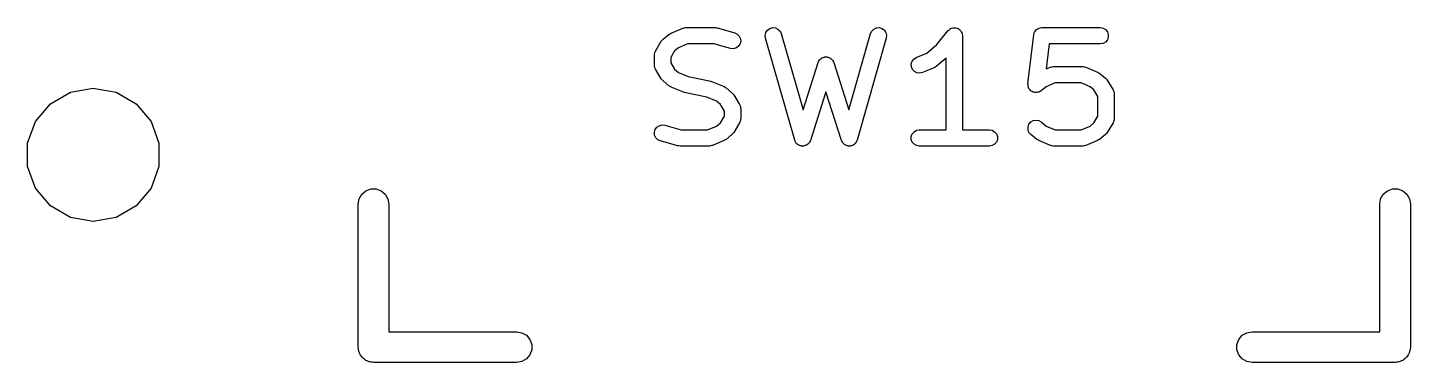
# Model space of a CAD drawing. Extents: x 47 to 330, y -254 to -153.
# Drawn here: x 51.72 to 68.92, y -186.54 to -182.38 of the extents above; entities that cross this region are included whole.
import ezdxf

# ---------------------------------------------------------------- set-up
doc = ezdxf.new("R2010")
doc.units = 0
doc.header["$MEASUREMENT"] = 0
doc.layers.add('BLACK', color=7, linetype='CONTINUOUS')

msp = doc.modelspace()

# ---------------------------------------------------------------- linework, layer by layer
at = {"layer": 'Black'}
for p, q in [((59.7234, -182.446), (59.8685, -182.386)), ((59.8685, -182.386), (59.8708, -182.385)), ((59.8708, -182.385), (59.8728, -182.384)), ((59.8728, -182.384), (59.8879, -182.381)), ((59.8879, -182.381), (59.9029, -182.378)), ((59.9029, -182.378), (59.9053, -182.378)), ((59.9053, -182.378), (59.9076, -182.378)), ((59.9076, -182.378), (60.2704, -182.378)), ((60.2704, -182.378), (60.284, -182.38)), ((60.284, -182.38), (60.2976, -182.382)), ((60.2976, -182.382), (60.5153, -182.442)), ((60.9231, -182.409), (60.9517, -182.388)), ((60.9517, -182.388), (60.9856, -182.378)), ((60.9856, -182.378), (61.0208, -182.381)), ((61.0208, -182.381), (61.053, -182.395)), ((61.053, -182.395), (61.0784, -182.42)), ((62.2202, -182.42), (62.2455, -182.395)), ((62.2455, -182.395), (62.2778, -182.381)), ((62.2778, -182.381), (62.313, -182.378)), ((62.313, -182.378), (62.3469, -182.388)), ((62.3469, -182.388), (62.3754, -182.409)), ((63.1806, -182.404), (63.193, -182.393)), ((63.193, -182.393), (63.1941, -182.392)), ((63.1941, -182.392), (63.1951, -182.392)), ((63.1951, -182.392), (63.2105, -182.386)), ((63.2105, -182.386), (63.2259, -182.38)), ((63.2259, -182.38), (63.2271, -182.38)), ((63.2271, -182.38), (63.2282, -182.379)), ((63.2282, -182.379), (63.2447, -182.379)), ((63.2447, -182.379), (63.2612, -182.379)), ((63.2612, -182.379), (63.2623, -182.379)), ((63.2623, -182.379), (63.2635, -182.379)), ((63.2635, -182.379), (63.279, -182.385)), ((63.279, -182.385), (63.2946, -182.39)), ((63.2946, -182.39), (63.2955, -182.391)), ((63.2955, -182.391), (63.2967, -182.392)), ((63.2967, -182.392), (63.3093, -182.402)), ((63.3093, -182.402), (63.3221, -182.412)), ((64.2673, -182.404), (64.2691, -182.402)), ((64.2691, -182.402), (64.282, -182.394)), ((64.282, -182.394), (64.2945, -182.386)), ((64.2945, -182.386), (64.2972, -182.385)), ((64.2972, -182.385), (64.2997, -182.384)), ((64.2997, -182.384), (64.3143, -182.381)), ((64.3143, -182.381), (64.3288, -182.378)), ((64.3288, -182.378), (64.3316, -182.378)), ((64.3316, -182.378), (64.3344, -182.378)), ((64.3344, -182.378), (65.0601, -182.378)), ((65.0601, -182.378), (65.0949, -182.384)), ((65.0949, -182.384), (65.1255, -182.402)), ((65.1255, -182.402), (65.1481, -182.429)), ((59.5302, -182.669), (59.6027, -182.548)), ((59.6027, -182.548), (59.6138, -182.535)), ((59.6138, -182.535), (59.6248, -182.522)), ((59.6248, -182.522), (59.6974, -182.462)), ((59.6974, -182.462), (59.7106, -182.454)), ((59.7106, -182.454), (59.7234, -182.446)), ((60.5153, -182.442), (60.5472, -182.457)), ((60.5472, -182.457), (60.5719, -182.482)), ((60.5719, -182.482), (60.5865, -182.515)), ((60.5893, -182.55), (60.5798, -182.584)), ((60.5865, -182.515), (60.5893, -182.55)), ((60.8948, -182.472), (60.9034, -182.438)), ((60.8985, -182.507), (60.8948, -182.472)), ((61.2613, -183.777), (60.8985, -182.507)), ((60.9034, -182.438), (60.9231, -182.409)), ((61.0784, -182.42), (61.0938, -182.452)), ((61.0938, -182.452), (61.3645, -183.399)), ((61.9341, -183.399), (62.2047, -182.452)), ((62.4001, -182.507), (62.0373, -183.777)), ((62.2047, -182.452), (62.2202, -182.42)), ((62.3754, -182.409), (62.3952, -182.438)), ((62.3952, -182.438), (62.4038, -182.472)), ((62.4038, -182.472), (62.4001, -182.507)), ((63.0278, -182.589), (63.1665, -182.416)), ((63.1665, -182.416), (63.1674, -182.415)), ((63.1674, -182.415), (63.168, -182.414)), ((63.168, -182.414), (63.1806, -182.404)), ((63.3221, -182.412), (63.3228, -182.413)), ((63.3228, -182.413), (63.3237, -182.414)), ((63.3237, -182.414), (63.3319, -182.428)), ((63.3319, -182.428), (63.3405, -182.443)), ((63.3405, -182.443), (63.3407, -182.444)), ((63.3407, -182.444), (63.3413, -182.445)), ((63.3413, -182.445), (63.3442, -182.461)), ((63.3442, -182.461), (63.3474, -182.477)), ((63.3474, -182.477), (63.3472, -182.478)), ((63.3472, -182.478), (63.3475, -182.48)), ((63.3475, -182.48), (63.3475, -183.648)), ((64.161, -183.072), (64.2336, -182.467)), ((64.2336, -182.467), (64.2344, -182.465)), ((64.2344, -182.462), (64.2395, -182.448)), ((64.2344, -182.465), (64.2344, -182.462)), ((64.2395, -182.448), (64.2438, -182.434)), ((64.2438, -182.434), (64.2455, -182.431)), ((64.2455, -182.431), (64.2464, -182.429)), ((64.2464, -182.429), (64.256, -182.417)), ((64.256, -182.417), (64.2649, -182.405)), ((64.2649, -182.405), (64.2673, -182.404)), ((65.1255, -182.557), (65.0949, -182.575)), ((65.1481, -182.53), (65.1255, -182.557)), ((65.1481, -182.429), (65.1602, -182.462)), ((65.1602, -182.497), (65.1481, -182.53)), ((65.1602, -182.462), (65.1602, -182.497)), ((59.5157, -182.721), (59.5174, -182.712)), ((59.5157, -182.842), (59.5157, -182.721)), ((59.5174, -182.712), (59.5175, -182.702)), ((59.5175, -182.702), (59.5204, -182.695)), ((59.5204, -182.695), (59.5218, -182.687)), ((59.5218, -182.687), (59.5267, -182.678)), ((59.5267, -182.678), (59.5302, -182.669)), ((59.7681, -182.668), (59.7189, -182.75)), ((59.8157, -182.628), (59.7681, -182.668)), ((59.9279, -182.581), (59.8157, -182.628)), ((60.2566, -182.581), (59.9279, -182.581)), ((60.4609, -182.638), (60.2566, -182.581)), ((60.4961, -182.641), (60.4609, -182.638)), ((60.5302, -182.632), (60.4961, -182.641)), ((60.5593, -182.612), (60.5302, -182.632)), ((60.5798, -182.584), (60.5593, -182.612)), ((61.615, -182.748), (61.6277, -182.743)), ((61.6277, -182.743), (61.6318, -182.743)), ((61.6318, -182.743), (61.6356, -182.742)), ((61.6356, -182.742), (61.6493, -182.742)), ((61.6493, -182.742), (61.663, -182.742)), ((61.663, -182.742), (61.6668, -182.743)), ((61.6668, -182.743), (61.6709, -182.743)), ((61.6709, -182.743), (61.6835, -182.748)), ((62.7714, -182.749), (62.9023, -182.694)), ((62.9023, -182.694), (63.0278, -182.589)), ((64.4246, -182.581), (64.3873, -182.892)), ((65.0601, -182.581), (64.4246, -182.581)), ((65.0949, -182.575), (65.0601, -182.581)), ((59.5174, -182.852), (59.5157, -182.842)), ((59.5175, -182.862), (59.5174, -182.852)), ((59.5204, -182.869), (59.5175, -182.862)), ((59.5218, -182.877), (59.5204, -182.869)), ((59.5267, -182.886), (59.5218, -182.877)), ((59.5302, -182.895), (59.5267, -182.886)), ((59.6027, -183.016), (59.5302, -182.895)), ((59.7189, -182.75), (59.7189, -182.814)), ((59.7189, -182.814), (59.7681, -182.896)), ((59.7681, -182.896), (59.8157, -182.936)), ((61.3645, -183.399), (61.5525, -182.811)), ((61.5525, -182.811), (61.5544, -182.808)), ((61.5544, -182.808), (61.5553, -182.804)), ((61.5553, -182.804), (61.5626, -182.792)), ((61.5626, -182.792), (61.5689, -182.78)), ((61.5689, -182.78), (61.5719, -182.777)), ((61.5719, -182.777), (61.5741, -182.774)), ((61.5741, -182.774), (61.5849, -182.766)), ((61.5849, -182.766), (61.5951, -182.756)), ((61.5951, -182.756), (61.5988, -182.755)), ((61.5988, -182.755), (61.602, -182.752)), ((61.602, -182.752), (61.615, -182.748)), ((61.6835, -182.748), (61.6966, -182.752)), ((61.6966, -182.752), (61.6998, -182.755)), ((61.6998, -182.755), (61.7035, -182.756)), ((61.7035, -182.756), (61.7137, -182.766)), ((61.7137, -182.766), (61.7245, -182.774)), ((61.7245, -182.774), (61.7266, -182.777)), ((61.7266, -182.777), (61.7296, -182.78)), ((61.7296, -182.78), (61.736, -182.792)), ((61.736, -182.792), (61.7433, -182.804)), ((61.7433, -182.804), (61.7442, -182.808)), ((61.7442, -182.808), (61.7461, -182.811)), ((61.7461, -182.811), (61.9341, -183.399)), ((62.7097, -182.829), (62.7202, -182.796)), ((62.7113, -182.865), (62.7097, -182.829)), ((62.7249, -182.897), (62.7113, -182.865)), ((62.7202, -182.796), (62.7416, -182.768)), ((62.7487, -182.923), (62.7249, -182.897)), ((62.7416, -182.768), (62.7714, -182.749)), ((62.9946, -182.876), (62.8495, -182.936)), ((63.0074, -182.868), (62.9946, -182.876)), ((63.0206, -182.86), (63.0074, -182.868)), ((63.1443, -182.757), (63.0206, -182.86)), ((63.1443, -183.648), (63.1443, -182.757)), ((64.3873, -182.892), (64.4405, -182.87)), ((64.4405, -182.87), (64.4428, -182.869)), ((64.4428, -182.869), (64.4448, -182.868)), ((64.4448, -182.868), (64.4599, -182.865)), ((64.4599, -182.865), (64.4749, -182.862)), ((64.4749, -182.862), (64.4773, -182.862)), ((64.4773, -182.862), (64.4796, -182.862)), ((64.4796, -182.862), (64.8424, -182.862)), ((64.8424, -182.862), (64.8447, -182.862)), ((64.8447, -182.862), (64.8471, -182.862)), ((64.8471, -182.862), (64.8621, -182.865)), ((64.8621, -182.865), (64.8772, -182.868)), ((64.8772, -182.868), (64.8792, -182.869)), ((64.8792, -182.869), (64.8815, -182.87)), ((64.8815, -182.87), (65.0267, -182.93)), ((59.6139, -183.028), (59.6027, -183.016)), ((59.6248, -183.041), (59.6139, -183.028)), ((59.6974, -183.102), (59.6248, -183.041)), ((59.8157, -182.936), (59.9377, -182.987)), ((59.9377, -182.987), (60.2186, -183.045)), ((60.2186, -183.045), (60.2275, -183.049)), ((60.2275, -183.049), (60.2369, -183.051)), ((60.2369, -183.051), (60.3821, -183.111)), ((62.7801, -182.939), (62.7487, -182.923)), ((62.8151, -182.944), (62.7801, -182.939)), ((62.8495, -182.936), (62.8151, -182.944)), ((64.1618, -183.087), (64.161, -183.072)), ((64.1617, -183.102), (64.1618, -183.087)), ((64.4999, -183.065), (64.3877, -183.112)), ((64.8221, -183.065), (64.4999, -183.065)), ((64.9343, -183.112), (64.8221, -183.065)), ((65.0267, -182.93), (65.0394, -182.938)), ((65.0394, -182.938), (65.0526, -182.946)), ((65.0526, -182.946), (65.1252, -183.006)), ((65.1252, -183.006), (65.1361, -183.019)), ((65.1361, -183.019), (65.1473, -183.032)), ((65.1473, -183.032), (65.2198, -183.153)), ((52.0074, -183.325), (52.2566, -183.181)), ((52.2566, -183.181), (52.54, -183.131)), ((52.54, -183.131), (52.8234, -183.181)), ((52.8234, -183.181), (53.0726, -183.325)), ((59.7106, -183.109), (59.6974, -183.102)), ((59.7234, -183.118), (59.7106, -183.109)), ((59.8685, -183.178), (59.7234, -183.118)), ((59.8779, -183.18), (59.8685, -183.178)), ((59.8868, -183.184), (59.8779, -183.18)), ((60.1677, -183.242), (59.8868, -183.184)), ((60.2898, -183.293), (60.1677, -183.242)), ((60.3821, -183.111), (60.3949, -183.12)), ((60.3949, -183.12), (60.408, -183.127)), ((60.408, -183.127), (60.4806, -183.188)), ((60.4806, -183.188), (60.4916, -183.201)), ((60.4916, -183.201), (60.5027, -183.213)), ((60.5027, -183.213), (60.5753, -183.334)), ((61.6493, -183.176), (61.4558, -183.78)), ((61.8428, -183.78), (61.6493, -183.176)), ((64.1628, -183.104), (64.1617, -183.102)), ((64.1629, -183.107), (64.1628, -183.104)), ((64.1687, -183.121), (64.1629, -183.107)), ((64.1737, -183.135), (64.1687, -183.121)), ((64.1756, -183.137), (64.1737, -183.135)), ((64.1768, -183.14), (64.1756, -183.137)), ((64.1869, -183.151), (64.1768, -183.14)), ((64.1963, -183.162), (64.1869, -183.151)), ((64.1989, -183.163), (64.1963, -183.162)), ((64.2009, -183.166), (64.1989, -183.163)), ((64.2141, -183.172), (64.2009, -183.166)), ((64.2268, -183.18), (64.2141, -183.172)), ((64.2297, -183.18), (64.2268, -183.18)), ((64.2324, -183.182), (64.2297, -183.18)), ((64.247, -183.183), (64.2324, -183.182)), ((64.2615, -183.186), (64.247, -183.183)), ((64.2645, -183.185), (64.2615, -183.186)), ((64.2675, -183.186), (64.2645, -183.185)), ((64.2818, -183.182), (64.2675, -183.186)), ((64.2963, -183.18), (64.2818, -183.182)), ((64.2989, -183.178), (64.2963, -183.18)), ((64.3018, -183.178), (64.2989, -183.178)), ((64.3141, -183.17), (64.3018, -183.178)), ((64.3269, -183.162), (64.3141, -183.17)), ((64.3877, -183.112), (64.3269, -183.162)), ((64.9819, -183.151), (64.9343, -183.112)), ((65.0311, -183.233), (64.9819, -183.151)), ((65.0311, -183.479), (65.0311, -183.233)), ((65.2198, -183.153), (65.2233, -183.162)), ((65.2233, -183.162), (65.2282, -183.17)), ((65.2282, -183.17), (65.2296, -183.178)), ((65.2296, -183.178), (65.2325, -183.186)), ((65.2325, -183.186), (65.2326, -183.196)), ((65.2326, -183.196), (65.2343, -183.205)), ((65.2343, -183.205), (65.2343, -183.508)), ((51.8224, -183.546), (52.0074, -183.325)), ((53.0726, -183.325), (53.2576, -183.546)), ((60.3373, -183.333), (60.2898, -183.293)), ((60.3865, -183.415), (60.3373, -183.333)), ((60.3865, -183.479), (60.3865, -183.415)), ((60.5753, -183.334), (60.5787, -183.343)), ((60.5787, -183.343), (60.5836, -183.352)), ((60.5836, -183.352), (60.585, -183.36)), ((60.585, -183.36), (60.5879, -183.367)), ((60.5879, -183.367), (60.5881, -183.377)), ((60.5881, -183.377), (60.5897, -183.387)), ((60.5897, -183.387), (60.5897, -183.508)), ((51.7239, -183.816), (51.8224, -183.546)), ((53.2576, -183.546), (53.3561, -183.816)), ((59.5461, -183.617), (59.5752, -183.597)), ((59.5752, -183.597), (59.6094, -183.588)), ((59.6094, -183.588), (59.6445, -183.591)), ((59.6445, -183.591), (59.8488, -183.648)), ((60.1775, -183.648), (60.2898, -183.601)), ((60.2898, -183.601), (60.3373, -183.562)), ((60.3373, -183.562), (60.3865, -183.479)), ((60.5753, -183.56), (60.5027, -183.681)), ((60.5787, -183.551), (60.5753, -183.56)), ((60.5836, -183.542), (60.5787, -183.551)), ((60.585, -183.534), (60.5836, -183.542)), ((60.5879, -183.527), (60.585, -183.534)), ((60.5881, -183.517), (60.5879, -183.527)), ((60.5897, -183.508), (60.5881, -183.517)), ((64.1617, -183.611), (64.1737, -183.578)), ((64.1737, -183.578), (64.1963, -183.551)), ((64.1963, -183.551), (64.2268, -183.533)), ((64.2268, -183.533), (64.2615, -183.527)), ((64.2615, -183.527), (64.2963, -183.533)), ((64.2963, -183.533), (64.3269, -183.551)), ((64.3269, -183.551), (64.3877, -183.601)), ((64.3877, -183.601), (64.4999, -183.648)), ((64.8221, -183.648), (64.9343, -183.601)), ((64.9343, -183.601), (64.9819, -183.562)), ((64.9819, -183.562), (65.0311, -183.479)), ((65.2198, -183.56), (65.1473, -183.681)), ((65.2233, -183.551), (65.2198, -183.56)), ((65.2282, -183.542), (65.2233, -183.551)), ((65.2296, -183.534), (65.2282, -183.542)), ((65.2325, -183.527), (65.2296, -183.534)), ((65.2326, -183.517), (65.2325, -183.527)), ((65.2343, -183.508), (65.2326, -183.517)), ((59.5162, -183.679), (59.5256, -183.645)), ((59.5189, -183.714), (59.5162, -183.679)), ((59.5335, -183.747), (59.5189, -183.714)), ((59.5256, -183.645), (59.5461, -183.617)), ((59.5583, -183.772), (59.5335, -183.747)), ((59.5901, -183.787), (59.5583, -183.772)), ((59.8488, -183.648), (60.1775, -183.648)), ((60.3949, -183.775), (60.3821, -183.783)), ((60.408, -183.767), (60.3949, -183.775)), ((60.4806, -183.707), (60.408, -183.767)), ((60.4916, -183.694), (60.4806, -183.707)), ((60.5027, -183.681), (60.4916, -183.694)), ((61.2638, -183.783), (61.2613, -183.777)), ((62.0373, -183.777), (62.0348, -183.783)), ((62.7104, -183.732), (62.7224, -183.699)), ((62.7104, -183.767), (62.7104, -183.732)), ((62.7224, -183.8), (62.7104, -183.767)), ((62.7224, -183.699), (62.7451, -183.672)), ((62.7451, -183.672), (62.7757, -183.654)), ((62.7757, -183.654), (62.8104, -183.648)), ((62.8104, -183.648), (63.1443, -183.648)), ((63.3475, -183.648), (63.6813, -183.648)), ((63.6813, -183.648), (63.716, -183.654)), ((63.716, -183.654), (63.7466, -183.672)), ((63.7466, -183.672), (63.7693, -183.699)), ((63.7693, -183.699), (63.7813, -183.732)), ((63.7813, -183.767), (63.7693, -183.8)), ((63.7813, -183.732), (63.7813, -183.767)), ((64.1619, -183.647), (64.1617, -183.611)), ((64.174, -183.68), (64.1619, -183.647)), ((64.1968, -183.707), (64.174, -183.68)), ((64.2694, -183.767), (64.1968, -183.707)), ((64.2826, -183.775), (64.2694, -183.767)), ((64.2954, -183.783), (64.2826, -183.775)), ((64.4999, -183.648), (64.8221, -183.648)), ((65.0394, -183.775), (65.0266, -183.783)), ((65.0526, -183.767), (65.0394, -183.775)), ((65.1252, -183.707), (65.0526, -183.767)), ((65.1361, -183.694), (65.1252, -183.707)), ((65.1473, -183.681), (65.1361, -183.694)), ((51.7239, -184.104), (51.7239, -183.816)), ((53.3561, -183.816), (53.3561, -184.104)), ((59.8078, -183.847), (59.5901, -183.787)), ((59.8215, -183.849), (59.8078, -183.847)), ((59.835, -183.851), (59.8215, -183.849)), ((60.1979, -183.851), (59.835, -183.851)), ((60.2002, -183.851), (60.1979, -183.851)), ((60.2025, -183.851), (60.2002, -183.851)), ((60.2175, -183.848), (60.2025, -183.851)), ((60.2326, -183.845), (60.2175, -183.848)), ((60.2346, -183.844), (60.2326, -183.845)), ((60.2369, -183.843), (60.2346, -183.844)), ((60.3821, -183.783), (60.2369, -183.843)), ((61.265, -183.788), (61.2638, -183.783)), ((61.2714, -183.798), (61.265, -183.788)), ((61.2767, -183.809), (61.2714, -183.798)), ((61.2808, -183.813), (61.2767, -183.809)), ((61.2838, -183.818), (61.2808, -183.813)), ((61.2934, -183.825), (61.2838, -183.818)), ((61.3021, -183.834), (61.2934, -183.825)), ((61.3072, -183.836), (61.3021, -183.834)), ((61.3117, -183.839), (61.3072, -183.836)), ((61.3233, -183.843), (61.3117, -183.839)), ((61.3343, -183.848), (61.3233, -183.843)), ((61.3399, -183.848), (61.3343, -183.848)), ((61.3453, -183.85), (61.3399, -183.848)), ((61.3574, -183.85), (61.3453, -183.85)), ((61.3695, -183.851), (61.3574, -183.85)), ((61.3749, -183.849), (61.3695, -183.851)), ((61.3806, -183.849), (61.3749, -183.849)), ((61.3918, -183.844), (61.3806, -183.849)), ((61.4035, -183.841), (61.3918, -183.844)), ((61.408, -183.838), (61.4035, -183.841)), ((61.4132, -183.835), (61.408, -183.838)), ((61.4222, -183.827), (61.4132, -183.835)), ((61.432, -183.82), (61.4222, -183.827)), ((61.4352, -183.816), (61.432, -183.82)), ((61.4393, -183.812), (61.4352, -183.816)), ((61.445, -183.801), (61.4393, -183.812)), ((61.4518, -183.791), (61.445, -183.801)), ((61.4531, -183.785), (61.4518, -183.791)), ((61.4558, -183.78), (61.4531, -183.785)), ((61.8454, -183.785), (61.8428, -183.78)), ((61.8468, -183.791), (61.8454, -183.785)), ((61.8536, -183.801), (61.8468, -183.791)), ((61.8592, -183.812), (61.8536, -183.801)), ((61.8634, -183.816), (61.8592, -183.812)), ((61.8666, -183.82), (61.8634, -183.816)), ((61.8764, -183.827), (61.8666, -183.82)), ((61.8853, -183.835), (61.8764, -183.827)), ((61.8906, -183.838), (61.8853, -183.835)), ((61.8951, -183.841), (61.8906, -183.838)), ((61.9068, -183.844), (61.8951, -183.841)), ((61.918, -183.849), (61.9068, -183.844)), ((61.9236, -183.849), (61.918, -183.849)), ((61.929, -183.851), (61.9236, -183.849)), ((61.9411, -183.85), (61.929, -183.851)), ((61.9533, -183.85), (61.9411, -183.85)), ((61.9586, -183.848), (61.9533, -183.85)), ((61.9642, -183.848), (61.9586, -183.848)), ((61.9753, -183.843), (61.9642, -183.848)), ((61.9869, -183.839), (61.9753, -183.843)), ((61.9913, -183.836), (61.9869, -183.839)), ((61.9965, -183.834), (61.9913, -183.836)), ((62.0052, -183.825), (61.9965, -183.834)), ((62.0148, -183.818), (62.0052, -183.825)), ((62.0178, -183.813), (62.0148, -183.818)), ((62.0218, -183.809), (62.0178, -183.813)), ((62.0271, -183.798), (62.0218, -183.809)), ((62.0336, -183.788), (62.0271, -183.798)), ((62.0348, -183.783), (62.0336, -183.788)), ((62.7451, -183.827), (62.7224, -183.8)), ((62.7757, -183.845), (62.7451, -183.827)), ((62.8104, -183.851), (62.7757, -183.845)), ((63.6813, -183.851), (62.8104, -183.851)), ((63.716, -183.845), (63.6813, -183.851)), ((63.7466, -183.827), (63.716, -183.845)), ((63.7693, -183.8), (63.7466, -183.827)), ((64.4405, -183.843), (64.2954, -183.783)), ((64.4428, -183.844), (64.4405, -183.843)), ((64.4448, -183.845), (64.4428, -183.844)), ((64.4599, -183.848), (64.4448, -183.845)), ((64.4749, -183.851), (64.4599, -183.848)), ((64.4773, -183.851), (64.4749, -183.851)), ((64.4796, -183.851), (64.4773, -183.851)), ((64.8424, -183.851), (64.4796, -183.851)), ((64.8447, -183.851), (64.8424, -183.851)), ((64.8471, -183.851), (64.8447, -183.851)), ((64.8621, -183.848), (64.8471, -183.851)), ((64.8772, -183.845), (64.8621, -183.848)), ((64.8792, -183.844), (64.8772, -183.845)), ((64.8815, -183.843), (64.8792, -183.844)), ((65.0266, -183.783), (64.8815, -183.843)), ((51.8224, -184.374), (51.7239, -184.104)), ((53.3561, -184.104), (53.2576, -184.374)), ((52.0074, -184.595), (51.8224, -184.374)), ((53.2576, -184.374), (53.0726, -184.595)), ((55.846, -184.507), (55.8791, -184.45)), ((55.8791, -184.45), (55.9297, -184.407)), ((55.9297, -184.407), (55.9919, -184.384)), ((55.9919, -184.384), (56.0581, -184.384)), ((56.0581, -184.384), (56.1202, -184.407)), ((56.1202, -184.407), (56.1709, -184.45)), ((56.1709, -184.45), (56.204, -184.507)), ((68.546, -184.507), (68.5791, -184.45)), ((68.5791, -184.45), (68.6298, -184.407)), ((68.6298, -184.407), (68.6919, -184.384)), ((68.6919, -184.384), (68.7581, -184.384)), ((68.7581, -184.384), (68.8203, -184.407)), ((68.8203, -184.407), (68.8709, -184.45)), ((68.8709, -184.45), (68.904, -184.507)), ((52.2566, -184.739), (52.0074, -184.595)), ((53.0726, -184.595), (52.8234, -184.739)), ((55.8345, -184.572), (55.846, -184.507)), ((55.8345, -186.35), (55.8345, -184.572)), ((56.204, -184.507), (56.2155, -184.572)), ((56.2155, -184.572), (56.2155, -186.159)), ((68.5345, -184.572), (68.546, -184.507)), ((68.5345, -186.159), (68.5345, -184.572)), ((68.904, -184.507), (68.9155, -184.572)), ((68.9155, -184.572), (68.9155, -186.35)), ((52.54, -184.789), (52.2566, -184.739)), ((52.8234, -184.739), (52.54, -184.789)), ((56.2155, -186.159), (57.803, -186.159)), ((57.803, -186.159), (57.8682, -186.171)), ((57.8682, -186.171), (57.9255, -186.204)), ((66.8245, -186.204), (66.8818, -186.171)), ((66.8818, -186.171), (66.947, -186.159)), ((66.947, -186.159), (68.5345, -186.159)), ((55.8374, -186.366), (55.8345, -186.35)), ((57.9255, -186.204), (57.968, -186.255)), ((57.968, -186.255), (57.9906, -186.317)), ((57.9906, -186.317), (57.9906, -186.383)), ((66.7594, -186.317), (66.782, -186.255)), ((66.7594, -186.383), (66.7594, -186.317)), ((66.782, -186.255), (66.8245, -186.204)), ((68.9155, -186.35), (68.9126, -186.366)), ((55.8374, -186.383), (55.8374, -186.366)), ((55.8431, -186.399), (55.8374, -186.383)), ((55.846, -186.415), (55.8431, -186.399)), ((55.8543, -186.43), (55.846, -186.415)), ((55.86, -186.445), (55.8543, -186.43)), ((55.8707, -186.458), (55.86, -186.445)), ((55.8791, -186.472), (55.8707, -186.458)), ((55.8918, -186.483), (55.8791, -186.472)), ((55.9025, -186.496), (55.8918, -186.483)), ((55.917, -186.504), (55.9025, -186.496)), ((55.9297, -186.515), (55.917, -186.504)), ((55.9454, -186.521), (55.9297, -186.515)), ((55.9598, -186.529), (55.9454, -186.521)), ((57.9255, -186.496), (57.8682, -186.529)), ((57.968, -186.445), (57.9255, -186.496)), ((57.9906, -186.383), (57.968, -186.445)), ((66.782, -186.445), (66.7594, -186.383)), ((66.8245, -186.496), (66.782, -186.445)), ((66.8818, -186.529), (66.8245, -186.496)), ((68.8046, -186.521), (68.7902, -186.529)), ((68.8203, -186.515), (68.8046, -186.521)), ((68.833, -186.504), (68.8203, -186.515)), ((68.8475, -186.496), (68.833, -186.504)), ((68.8582, -186.483), (68.8475, -186.496)), ((68.8709, -186.472), (68.8582, -186.483)), ((68.8793, -186.458), (68.8709, -186.472)), ((68.89, -186.445), (68.8793, -186.458)), ((68.8957, -186.43), (68.89, -186.445)), ((68.904, -186.415), (68.8957, -186.43)), ((68.9069, -186.399), (68.904, -186.415)), ((68.9126, -186.383), (68.9069, -186.399)), ((68.9126, -186.366), (68.9126, -186.383)), ((55.9763, -186.532), (55.9598, -186.529)), ((55.9919, -186.538), (55.9763, -186.532)), ((56.0086, -186.538), (55.9919, -186.538)), ((56.025, -186.54), (56.0086, -186.538)), ((57.803, -186.54), (56.025, -186.54)), ((57.8682, -186.529), (57.803, -186.54)), ((66.947, -186.54), (66.8818, -186.529)), ((68.725, -186.54), (66.947, -186.54)), ((68.7414, -186.538), (68.725, -186.54)), ((68.7581, -186.538), (68.7414, -186.538)), ((68.7737, -186.532), (68.7581, -186.538)), ((68.7902, -186.529), (68.7737, -186.532))]:
    msp.add_line(p, q, dxfattribs=at)

doc.saveas('drawing.dxf')
